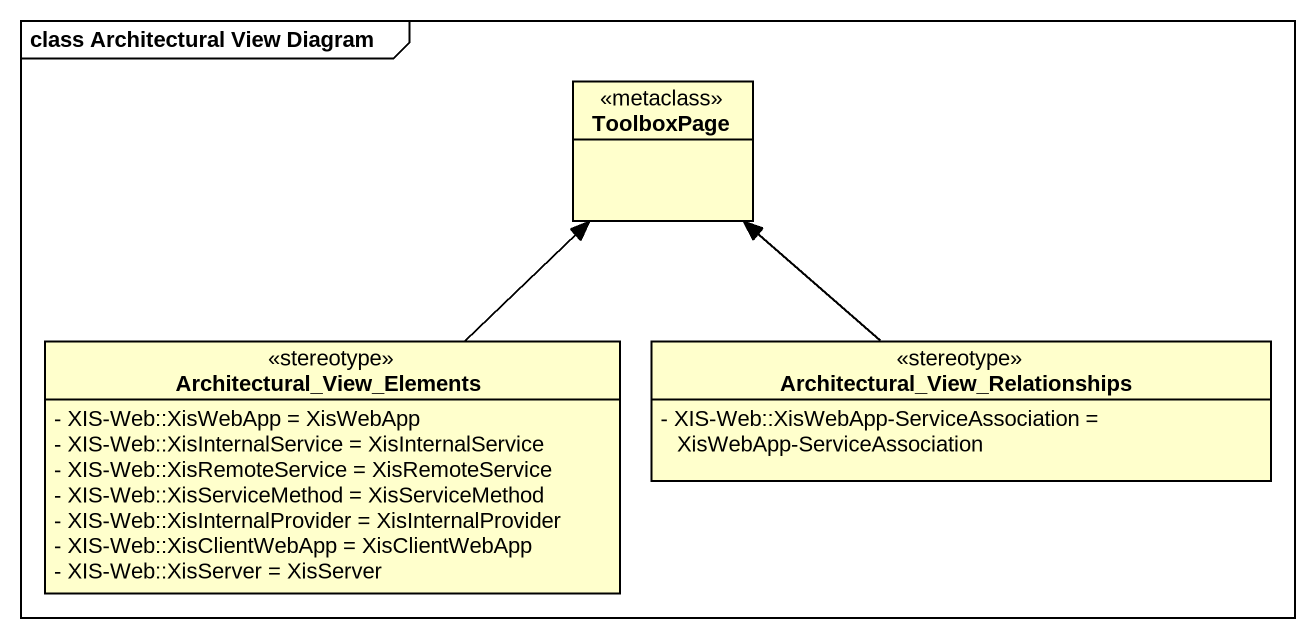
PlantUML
@startuml
mainframe class Architectural View Diagram
hide circle
hide empty members
skinparam classAttributeIconSize 0
class ToolboxPage <<metaclass>>
class Architectural_View_Elements <<stereotype>> {
  - XIS-Web::XisWebApp = XisWebApp
  - XIS-Web::XisInternalService = XisInternalService
  - XIS-Web::XisRemoteService = XisRemoteService
  - XIS-Web::XisServiceMethod = XisServiceMethod
  - XIS-Web::XisInternalProvider = XisInternalProvider
  - XIS-Web::XisClientWebApp = XisClientWebApp
  - XIS-Web::XisServer = XisServer
}
class "Architectural_View_Relationships" as Architectural_View <<stereotype>> {
  - XIS-Web::XisWebApp-ServiceAssociation = XisWebApp-ServiceAssociation
}
Architectural_View_Elements -up-> ToolboxPage
Architectural_View -up-> ToolboxPage
@enduml
